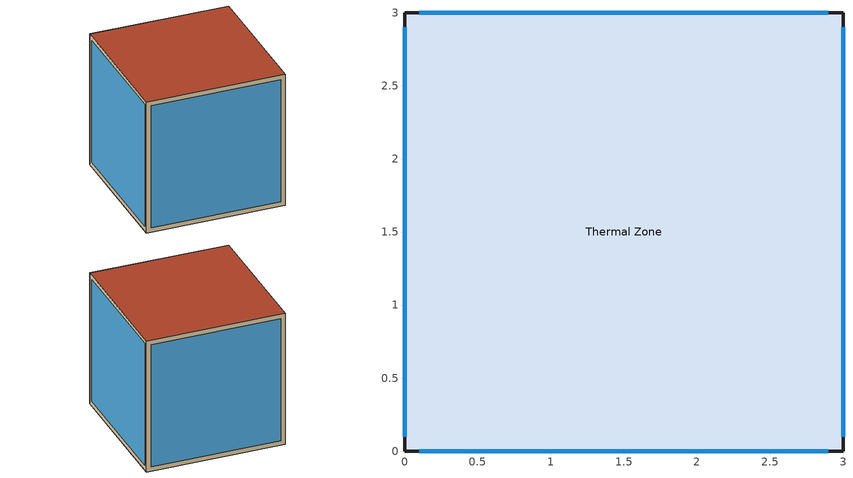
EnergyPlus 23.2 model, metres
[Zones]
Thermal Zone
 floor ground (Floor): 3,3 3,0 0,0 0,3 z0
 wall outside (Wall): 0,3 0,0 3,0 3,3 0,3 z0:3
 window (Window): 3,2.9 3,0.1 / 0.1,0 2.9,0 / 2.9,3 0.1,3 / 0,0.1 0,2.9 z0.1:2.9
 roof outside (Roof): 3,0 3,3 0,3 0,0 z3
[Building]
Building 1: Loads convergence tolerance value=0.04; Maximum number of warmup days=25; Minimum number of warmup days=3; North axis=0; Solar distribution=FullInteriorAndExterior; Temperature convergence tolerance value=0.4; Terrain=City
[Site:Location]
Mendoza: Elevation=676; Latitude=-32.895; Longitude=-68.872; Time zone=-3
[Construction]
Floor: Contrapiso, Piso_Madera
InternalMass: internal_mass
Roof: roof_exterior, roof_inner
Wall: wall_exterior, wall_inter, wall_inner
Window: WindowMaterial
[Material]
Name | Conductivity | Density | Roughness | Solar absorptance | Specific heat | Thermal absorptance | Thickness | Visible absorptance
Contrapiso | 1.16 | 2000 | Rough | 0.3 | 1000 | 0.93 | 0.02 | 0.7
Piso_Madera | 0.34 | 1200 | MediumSmooth | 0.7 | 1380 | 0.9 | 0.02 | 0.7
internal_mass | 0.93 | 1900 | Rough | 0.7 | 1050 | 0.9 | 0.25 | 0.7
roof_exterior | 0.17 | 1200 | Smooth | 0.3 | 1670 | 0.9 | 0.005 | 0.7
roof_inner | 1.16 | 2000 | Rough | 0.3 | 1000 | 0.93 | 0.18 | 0.7
wall_exterior | 0.93 | 1900 | Rough | 0.3 | 1050 | 0.93 | 0.025 | 0.7
wall_inner | 0.035 | 20 | VerySmooth | 0.3 | 1674 | 0.9 | 0.05 | 0.3
wall_inter | 0.91 | 1800 | MediumRough | 0.3 | 880 | 0.9 | 0.16 | 0.3
[WindowMaterial:Blind]
Window Material Blind 1: Back side slat beam solar reflectance=0.7; Back side slat beam visible reflectance=0.5; Back side slat diffuse solar reflectance=0.7; Back side slat diffuse visible reflectance=0.5; Back side slat infrared hemispherical emissivity=0.9; Blind bottom opening multiplier=0.5; Blind left side opening multiplier=0; Blind right side opening multiplier=0; Blind to glass distance=0.05; Blind top opening multiplier=0.5; Front side slat beam solar reflectance=0.7; Front side slat beam visible reflectance=0.5; Front side slat diffuse solar reflectance=0.7; Front side slat diffuse visible reflectance=0.5; Front side slat infrared hemispherical emissivity=0.9; Maximum slat angle=180; Minimum slat angle=0; Slat angle=177; Slat beam solar transmittance=0; Slat beam visible transmittance=0; Slat conductivity=221; Slat diffuse solar transmittance=0; Slat diffuse visible transmittance=0; Slat infrared hemispherical transmittance=0; Slat orientation=Horizontal; Slat separation=0.01875; Slat thickness=0.001; Slat width=0.025
[WindowMaterial:SimpleGlazingSystem]
WindowMaterial: Solar heat gain coefficient=0.5; U factor=2
[ElectricEquipment] Design level calculation method=EquipmentLevel; Zone or zonelist or space or spacelist=Thermal Zone
Name | Design level | End use subcategory | Fraction latent | Fraction lost | Fraction radiant | Schedule
clothes dryer | 2922.77 | General | 0.015 | 0.85 | 0.081 | clothes_dryer
clothes washer | 791.344 | General | 0.03 | 0.7 | 0.162 | clothes_washer
cooking range | 1876.63 | General | 0.079 | 0.2 | 0.432 | cooking_range
dishwasher | 411.548 | General | 0.3 | 0.4 | 0.18 | dishwasher
fridge | 61.8344 | General | 0 | 0 | 0.6 | fridge
mech vent house fan | 18.95 | mech vent | 0 | 1 | 0 | Always On Discrete
mech vent house fan cfis | 0 | mech vent | 0 | 0 | 0 | Always On Discrete
misc plug loads | 155.301 | misc plug loads | 0.045 | 0.1 | 0.513 | plug_loads_other
misc tv | 344.715 | misc tv | 0 | 0 | 0.6 | misc tv schedule
whole house fan | 0 | whole house fan | 0 | 1 | 0 | Always On Discrete
[InternalMass]
internal_mass: Zone or zonelist=Thermal Zone; Construction=InternalMass; Surface area=5
[Lights]
interior lighting: Design level calculation method=Watts/Area; End use subcategory=General; Fraction radiant=0.6; Fraction replaceable=1; Fraction visible=0.2; Return air fraction=0; Return air fraction calculated from plenum temperature=No; Schedule=lighting_interior; Watts per zone floor area=1; Zone or zonelist or space or spacelist=Thermal Zone
[OtherEquipment] Design level calculation method=EquipmentLevel; Zone or zonelist or space or spacelist=Thermal Zone
Name | Design level | End use subcategory | Fraction latent | Fraction lost | Fraction radiant | Fuel type | Schedule
mech vent house fan latent load equip | 0 | General | 1 | 0 | 0 | None | Always On Discrete
mech vent house fan sensible load equip | 0 | General | 0 | 0 | 0 | None | Always On Discrete
water heater EC adjustment | 0.01 | water heater EC adjustment | 0 | 1 | 0 | Electricity | Always On Discrete
water latent | 1015.43 | water latent | 1 | 0 | 0 | None | hot_water_fixtures
water sensible | -1000.75 | water sensible | 0 | 0 | 0.6 | None | hot_water_fixtures
[People]
People: Activity level schedule=occupants activity schedule; Air velocity schedule=Air_velocity; Carbon dioxide generation rate=3.82e-08; Clothing insulation calculation method=DynamicClothingModelASHRAE55; Enable ashrae 55 comfort warnings=No; Fraction radiant=0.31417; Mean radiant temperature calculation type=SurfaceWeighted; Number of people=4; Number of people calculation method=People; Number of people schedule=occupants schedule; Sensible heat fraction=0.563; Surface name angle factor list=wall_north; Thermal comfort model 1 type=Fanger; Work efficiency schedule=Work Efficiency; Zone or zonelist or space or spacelist=Thermal Zone
[ThermostatSetpoint:DualSetpoint]
Dual_temp_sp: Cooling setpoint temperature schedule=cooling_setpoint; Heating setpoint temperature schedule=heating_setpoint
[WindowShadingControl] Zone=Thermal Zone; Glare control is active=No; Multiple surface control type=Sequential; Shading control is scheduled=No; Shading control type=AlwaysOff; Shading device material=Window Material Blind 1; Shading type=InteriorBlind; Type of slat angle control for blinds=FixedSlatAngle
Name | Fenestration surface name 1
window_east | window_east
window_north | window_north
window_south | window_south
window_west | window_west
[Zone]
Thermal Zone: Multiplier=1; Part of total floor area=Yes
[ZoneControl:Thermostat]
Thermostat: Zone or zonelist=Thermal Zone; Control 1=Dual_temp_sp; Control type schedule=ZONE CONTROL TYPE SCHED
[Zone equipment]
Thermal Zone: IdealHVAC
[ZoneHVAC:IdealLoadsAirSystem]
IdealHVAC: Availability schedule=HVAC_OnOff; Cooling limit=LimitCapacity; Dehumidification control type=ConstantSupplyHumidityRatio; Heating limit=LimitCapacity; Humidification control type=ConstantSupplyHumidityRatio; Maximum heating supply air humidity ratio=0.0156; Maximum heating supply air temperature=50; Maximum sensible heating capacity=2500; Maximum total cooling capacity=2500; Minimum cooling supply air humidity ratio=0.0077; Minimum cooling supply air temperature=0
[Schedule:Compact]
Air_velocity: Through: 12/31, For: Alldays, Until: 7:00, 0.7, Until 15:00, 0, Until 19:00, 0.5, Until 24:00, 0.7
Work Efficiency: Through: 12/31, For: Alldays, Until: 24:00, 0
ZONE CONTROL TYPE SCHED: Through: 3/31, For: Alldays, Until: 24:00, 4, Through: 9/30, For: Alldays, Until: 24:00, 4, Through: 12/31, For: Alldays, Until: 24:00, 4
cooling_setpoint: Through: 12/31, For: Alldays, Until: 24:00, 24
heating_setpoint: Through: 12/31, For: Alldays, Until: 24:00, 19
[Schedule:Constant]
Name | Hourly value
Always On Discrete; HVAC_OnOff | 1
occupants activity schedule | 117.228
[Schedule:Day:Interval]
Schedule Day 4; Schedule Day 5; Schedule Day 6: 24:00, 0, No
fridge allday1; fridge allday12: 01:00, 0.610949, 02:00, 0.595675, 03:00, 0.580401, 04:00, 0.565128, 06:00, 0.549854, 07:00, 0.580401, 08:00, 0.610949, 10:00, 0.626223, 12:00, 0.610949, 15:00, 0.641496, 16:00, 0.626223, 17:00, 0.672044, 18:00, 0.733139, 19:00, 0.763686, 20:00, 0.733139, 21:00, 0.717865, 22:00, 0.702591, 23:00, 0.672044, 24:00, 0.626223, No
fridge allday2: 01:00, 0.609489, 02:00, 0.594252, 03:00, 0.579015, 04:00, 0.563777, 06:00, 0.54854, 07:00, 0.579015, 08:00, 0.609489, 10:00, 0.624726, 12:00, 0.609489, 15:00, 0.639964, 16:00, 0.624726, 17:00, 0.670438, 18:00, 0.731387, 19:00, 0.761861, 20:00, 0.731387, 21:00, 0.71615, 22:00, 0.700912, 23:00, 0.670438, 24:00, 0.624726, No
fridge allday3: 01:00, 0.791241, 02:00, 0.77146, 03:00, 0.751679, 04:00, 0.563777, 06:00, 0.712117, 07:00, 0.751679, 08:00, 0.791241, 10:00, 0.811022, 12:00, 0.791241, 15:00, 0.830803, 16:00, 0.811022, 17:00, 0.870365, 18:00, 0.949489, 19:00, 0.989051, 20:00, 0.949489, 21:00, 0.929708, 22:00, 0.909927, 23:00, 0.870365, 24:00, 0.811022, No
fridge allday6: 01:00, 0.8, 02:00, 0.78, 03:00, 0.76, 04:00, 0.74, 06:00, 0.72, 07:00, 0.76, 08:00, 0.8, 10:00, 0.82, 12:00, 0.8, 15:00, 0.84, 16:00, 0.82, 17:00, 0.88, 18:00, 0.96, 19:00, 1, 20:00, 0.96, 21:00, 0.94, 22:00, 0.92, 23:00, 0.88, 24:00, 0.82, No
fridge allday10: 01:00, 0.679562, 02:00, 0.662573, 03:00, 0.645584, 04:00, 0.628595, 06:00, 0.611606, 07:00, 0.645584, 08:00, 0.679562, 10:00, 0.696551, 12:00, 0.679562, 15:00, 0.71354, 16:00, 0.696551, 17:00, 0.747518, 18:00, 0.815474, 19:00, 0.849453, 20:00, 0.815474, 21:00, 0.798485, 22:00, 0.781496, 23:00, 0.747518, 24:00, 0.696551, No
fridge allday11: 01:00, 0.675182, 02:00, 0.658303, 03:00, 0.641423, 04:00, 0.624544, 06:00, 0.607664, 07:00, 0.641423, 08:00, 0.675182, 10:00, 0.692062, 12:00, 0.675182, 15:00, 0.708942, 16:00, 0.692062, 17:00, 0.742701, 18:00, 0.810219, 19:00, 0.843978, 20:00, 0.810219, 21:00, 0.793339, 22:00, 0.77646, 23:00, 0.742701, 24:00, 0.692062, No
misc tv schedule weekday1; misc tv schedule weekday12: 01:00, 0.101928, 02:00, 0.0495868, 03:00, 0.0247934, 04:00, 0.0192837, 05:00, 0.030303, 06:00, 0.0495868, 07:00, 0.0798898, 08:00, 0.110193, 09:00, 0.134986, 10:00, 0.15978, 11:00, 0.179063, 12:00, 0.198347, 13:00, 0.209366, 14:00, 0.236915, 15:00, 0.250689, 16:00, 0.280992, 17:00, 0.349862, 18:00, 0.429752, 19:00, 0.578512, 20:00, 0.809917, 21:00, 1, 22:00, 0.947658, 23:00, 0.573003, 24:00, 0.247934, No
misc tv schedule weekday2: 01:00, 0.101211, 02:00, 0.0492379, 03:00, 0.0246189, 04:00, 0.0191481, 05:00, 0.0300898, 06:00, 0.0492379, 07:00, 0.0793277, 08:00, 0.109418, 09:00, 0.134036, 10:00, 0.158655, 11:00, 0.177803, 12:00, 0.196952, 13:00, 0.207893, 14:00, 0.235248, 15:00, 0.248925, 16:00, 0.279015, 17:00, 0.347401, 18:00, 0.426728, 19:00, 0.574442, 20:00, 0.804219, 21:00, 0.992964, 22:00, 0.940991, 23:00, 0.568971, 24:00, 0.246189, No
misc tv schedule weekday3; misc tv schedule weekday5: 01:00, 0.0861505, 02:00, 0.0419111, 03:00, 0.0209555, 04:00, 0.0162988, 05:00, 0.0256123, 06:00, 0.0419111, 07:00, 0.0675234, 08:00, 0.0931357, 09:00, 0.114091, 10:00, 0.135047, 11:00, 0.151346, 12:00, 0.167644, 13:00, 0.176958, 14:00, 0.200242, 15:00, 0.211884, 16:00, 0.237496, 17:00, 0.295706, 18:00, 0.363229, 19:00, 0.488963, 20:00, 0.684548, 21:00, 0.845207, 22:00, 0.800967, 23:00, 0.484306, 24:00, 0.209555, No
misc tv schedule weekday4: 01:00, 0.0868677, 02:00, 0.04226, 03:00, 0.02113, 04:00, 0.0164344, 05:00, 0.0258255, 06:00, 0.04226, 07:00, 0.0680855, 08:00, 0.093911, 09:00, 0.115041, 10:00, 0.136171, 11:00, 0.152605, 12:00, 0.16904, 13:00, 0.178431, 14:00, 0.201909, 15:00, 0.213648, 16:00, 0.239473, 17:00, 0.298168, 18:00, 0.366253, 19:00, 0.493033, 20:00, 0.690246, 21:00, 0.852243, 22:00, 0.807635, 23:00, 0.488337, 24:00, 0.2113, No
misc tv schedule weekday6; misc tv schedule weekday9: 01:00, 0.0890192, 02:00, 0.0433067, 03:00, 0.0216533, 04:00, 0.0168415, 05:00, 0.0264652, 06:00, 0.0433067, 07:00, 0.0697718, 08:00, 0.096237, 09:00, 0.11789, 10:00, 0.139544, 11:00, 0.156385, 12:00, 0.173227, 13:00, 0.18285, 14:00, 0.20691, 15:00, 0.218939, 16:00, 0.245404, 17:00, 0.305553, 18:00, 0.375324, 19:00, 0.505244, 20:00, 0.707342, 21:00, 0.873351, 22:00, 0.827638, 23:00, 0.500432, 24:00, 0.216533, No
misc tv schedule weekday7: 01:00, 0.0892882, 02:00, 0.0434375, 03:00, 0.0217187, 04:00, 0.0168924, 05:00, 0.0265451, 06:00, 0.0434375, 07:00, 0.0699826, 08:00, 0.0965278, 09:00, 0.118247, 10:00, 0.139965, 11:00, 0.156858, 12:00, 0.17375, 13:00, 0.183403, 14:00, 0.207535, 15:00, 0.219601, 16:00, 0.246146, 17:00, 0.306476, 18:00, 0.376458, 19:00, 0.506771, 20:00, 0.709479, 21:00, 0.875989, 22:00, 0.830139, 23:00, 0.501944, 24:00, 0.217187, No
misc tv schedule weekday8: 01:00, 0.0860609, 02:00, 0.0418675, 03:00, 0.0209337, 04:00, 0.0162818, 05:00, 0.0255857, 06:00, 0.0418675, 07:00, 0.0674531, 08:00, 0.0930388, 09:00, 0.113973, 10:00, 0.134906, 11:00, 0.151188, 12:00, 0.16747, 13:00, 0.176774, 14:00, 0.200033, 15:00, 0.211663, 16:00, 0.237249, 17:00, 0.295398, 18:00, 0.362851, 19:00, 0.488454, 20:00, 0.683835, 21:00, 0.844327, 22:00, 0.800134, 23:00, 0.483802, 24:00, 0.209337, No
misc tv schedule weekday10: 01:00, 0.0777237, 02:00, 0.0378116, 03:00, 0.0189058, 04:00, 0.0147045, 05:00, 0.0231071, 06:00, 0.0378116, 07:00, 0.0609186, 08:00, 0.0840257, 09:00, 0.102931, 10:00, 0.121837, 11:00, 0.136542, 12:00, 0.151246, 13:00, 0.159649, 14:00, 0.180655, 15:00, 0.191158, 16:00, 0.214265, 17:00, 0.266782, 18:00, 0.3277, 19:00, 0.441135, 20:00, 0.617589, 21:00, 0.762533, 22:00, 0.722621, 23:00, 0.436933, 24:00, 0.189058, No
misc tv schedule weekday11: 01:00, 0.0770962, 02:00, 0.0375063, 03:00, 0.0187531, 04:00, 0.0145858, 05:00, 0.0229205, 06:00, 0.0375063, 07:00, 0.0604268, 08:00, 0.0833473, 09:00, 0.1021, 10:00, 0.120854, 11:00, 0.135439, 12:00, 0.150025, 13:00, 0.15836, 14:00, 0.179197, 15:00, 0.189615, 16:00, 0.212536, 17:00, 0.264628, 18:00, 0.325054, 19:00, 0.437573, 20:00, 0.612602, 21:00, 0.756376, 22:00, 0.716786, 23:00, 0.433406, 24:00, 0.187531, No
misc tv schedule weekend1; misc tv schedule weekend12: 01:00, 0.0936057, 02:00, 0.0468029, 03:00, 0.0255288, 04:00, 0.0170192, 05:00, 0.0234014, 06:00, 0.0297836, 07:00, 0.0510577, 08:00, 0.0914783, 09:00, 0.151046, 10:00, 0.199976, 11:00, 0.238269, 12:00, 0.261671, 13:00, 0.280817, 14:00, 0.331875, 15:00, 0.378678, 16:00, 0.416971, 17:00, 0.438245, 18:00, 0.453137, 19:00, 0.533978, 20:00, 0.702043, 21:00, 0.825432, 22:00, 0.76161, 23:00, 0.480793, 24:00, 0.219123, No
misc tv schedule weekend2: 01:00, 0.0929471, 02:00, 0.0464736, 03:00, 0.0253492, 04:00, 0.0168995, 05:00, 0.0232368, 06:00, 0.0295741, 07:00, 0.0506984, 08:00, 0.0908347, 09:00, 0.149983, 10:00, 0.198569, 11:00, 0.236593, 12:00, 0.259829, 13:00, 0.278841, 14:00, 0.32954, 15:00, 0.376013, 16:00, 0.414037, 17:00, 0.435162, 18:00, 0.449949, 19:00, 0.530221, 20:00, 0.697103, 21:00, 0.819625, 22:00, 0.756252, 23:00, 0.47741, 24:00, 0.217581, No
misc tv schedule weekend3; misc tv schedule weekend5: 01:00, 0.0791162, 02:00, 0.0395581, 03:00, 0.0215771, 04:00, 0.0143848, 05:00, 0.019779, 06:00, 0.0251733, 07:00, 0.0431543, 08:00, 0.0773181, 09:00, 0.127665, 10:00, 0.169021, 11:00, 0.201387, 12:00, 0.221166, 13:00, 0.237349, 14:00, 0.280503, 15:00, 0.320061, 16:00, 0.352427, 17:00, 0.370408, 18:00, 0.382994, 19:00, 0.451322, 20:00, 0.593371, 21:00, 0.697661, 22:00, 0.643718, 23:00, 0.40637, 24:00, 0.185204, No
misc tv schedule weekend4: 01:00, 0.0797748, 02:00, 0.0398874, 03:00, 0.0217568, 04:00, 0.0145045, 05:00, 0.0199437, 06:00, 0.0253829, 07:00, 0.0435135, 08:00, 0.0779617, 09:00, 0.128728, 10:00, 0.170428, 11:00, 0.203063, 12:00, 0.223007, 13:00, 0.239324, 14:00, 0.282838, 15:00, 0.322725, 16:00, 0.355361, 17:00, 0.373491, 18:00, 0.386183, 19:00, 0.455079, 20:00, 0.598311, 21:00, 0.703469, 22:00, 0.649077, 23:00, 0.409752, 24:00, 0.186746, No
misc tv schedule weekend6; misc tv schedule weekend9: 01:00, 0.0817507, 02:00, 0.0408753, 03:00, 0.0222956, 04:00, 0.0148638, 05:00, 0.0204377, 06:00, 0.0260116, 07:00, 0.0445913, 08:00, 0.0798927, 09:00, 0.131916, 10:00, 0.174649, 11:00, 0.208093, 12:00, 0.22853, 13:00, 0.245252, 14:00, 0.289843, 15:00, 0.330719, 16:00, 0.364162, 17:00, 0.382742, 18:00, 0.395748, 19:00, 0.46635, 20:00, 0.61313, 21:00, 0.720892, 22:00, 0.665153, 23:00, 0.419901, 24:00, 0.191371, No
misc tv schedule weekend7: 01:00, 0.0819976, 02:00, 0.0409988, 03:00, 0.022363, 04:00, 0.0149087, 05:00, 0.0204994, 06:00, 0.0260902, 07:00, 0.044726, 08:00, 0.0801341, 09:00, 0.132314, 10:00, 0.175177, 11:00, 0.208721, 12:00, 0.229221, 13:00, 0.245993, 14:00, 0.290719, 15:00, 0.331718, 16:00, 0.365262, 17:00, 0.383898, 18:00, 0.396943, 19:00, 0.467759, 20:00, 0.614982, 21:00, 0.72307, 22:00, 0.667163, 23:00, 0.42117, 24:00, 0.191949, No
misc tv schedule weekend8: 01:00, 0.0790339, 02:00, 0.0395169, 03:00, 0.0215547, 04:00, 0.0143698, 05:00, 0.0197585, 06:00, 0.0251471, 07:00, 0.0431094, 08:00, 0.0772376, 09:00, 0.127532, 10:00, 0.168845, 11:00, 0.201177, 12:00, 0.220936, 13:00, 0.237102, 14:00, 0.280211, 15:00, 0.319728, 16:00, 0.35206, 17:00, 0.370022, 18:00, 0.382596, 19:00, 0.450852, 20:00, 0.592754, 21:00, 0.696935, 22:00, 0.643048, 23:00, 0.405947, 24:00, 0.185011, No
misc tv schedule weekend10: 01:00, 0.0713775, 02:00, 0.0356887, 03:00, 0.0194666, 04:00, 0.0129777, 05:00, 0.0178444, 06:00, 0.022711, 07:00, 0.0389332, 08:00, 0.0697552, 09:00, 0.115177, 10:00, 0.152488, 11:00, 0.181688, 12:00, 0.199532, 13:00, 0.214132, 14:00, 0.253066, 15:00, 0.288754, 16:00, 0.317954, 17:00, 0.334176, 18:00, 0.345532, 19:00, 0.407176, 20:00, 0.535331, 21:00, 0.629419, 22:00, 0.580753, 23:00, 0.366621, 24:00, 0.167088, No
misc tv schedule weekend11: 01:00, 0.0708012, 02:00, 0.0354006, 03:00, 0.0193094, 04:00, 0.0128729, 05:00, 0.0177003, 06:00, 0.0225276, 07:00, 0.0386188, 08:00, 0.0691921, 09:00, 0.114247, 10:00, 0.151257, 11:00, 0.180221, 12:00, 0.197921, 13:00, 0.212404, 14:00, 0.251022, 15:00, 0.286423, 16:00, 0.315387, 17:00, 0.331478, 18:00, 0.342742, 19:00, 0.403889, 20:00, 0.531009, 21:00, 0.624338, 22:00, 0.576064, 23:00, 0.363661, 24:00, 0.165739, No
occupants schedule allday1: 07:00, 1, 08:00, 0.868852, 09:00, 0.409836, 16:00, 0.245902, 17:00, 0.295082, 18:00, 0.540984, 21:00, 0.885246, 24:00, 1, No
[Schedule:File] Adjust schedule for daylight savings=Yes; Column separator=Comma; File=C:/Users/grhen/Documents/GitHub/eprllib_experiments/general_learning/files/epjson/schedules.csv; Interpolate to timestep=No; Minutes per item=10; Number of hours of data=8760; Rows to skip at top=1
Name | Column number
clothes_dryer | 7
clothes_washer | 6
cooking_range | 4
dishwasher | 5
hot_water_fixtures | 11
lighting_interior | 1
plug_loads_other | 8
[Schedule:Week:Daily]
fridge Week Rule - Dec2-Dec31: fridge allday12, fridge allday12, fridge allday12, fridge allday12, fridge allday12, fridge allday12, fridge allday12, Schedule Day 5, Schedule Day 5, Schedule Day 5, Schedule Day 5, Schedule Day 5
fridge Week Rule - Feb4-Feb24: fridge allday2, fridge allday2, fridge allday2, fridge allday2, fridge allday2, fridge allday2, fridge allday2, Schedule Day 5, Schedule Day 5, Schedule Day 5, Schedule Day 5, Schedule Day 5
fridge Week Rule - Feb25-Mar3: fridge allday2, fridge allday2, fridge allday2, fridge allday2, fridge allday3, fridge allday3, fridge allday3, Schedule Day 5, Schedule Day 5, Schedule Day 5, Schedule Day 5, Schedule Day 5
fridge Week Rule - Jan1-Jan27: fridge allday1, fridge allday1, fridge allday1, fridge allday1, fridge allday1, fridge allday1, fridge allday1, Schedule Day 5, Schedule Day 5, Schedule Day 5, Schedule Day 5, Schedule Day 5
fridge Week Rule - Jan28-Feb3: fridge allday1, fridge allday1, fridge allday1, fridge allday1, fridge allday2, fridge allday2, fridge allday2, Schedule Day 5, Schedule Day 5, Schedule Day 5, Schedule Day 5, Schedule Day 5
fridge Week Rule - Jun3-Sep29: fridge allday6, fridge allday6, fridge allday6, fridge allday6, fridge allday6, fridge allday6, fridge allday6, Schedule Day 5, Schedule Day 5, Schedule Day 5, Schedule Day 5, Schedule Day 5
fridge Week Rule - Mar4-May26: fridge allday3, fridge allday3, fridge allday3, fridge allday3, fridge allday3, fridge allday3, fridge allday3, Schedule Day 5, Schedule Day 5, Schedule Day 5, Schedule Day 5, Schedule Day 5
fridge Week Rule - May27-Jun2: fridge allday3, fridge allday3, fridge allday3, fridge allday3, fridge allday6, fridge allday6, fridge allday6, Schedule Day 5, Schedule Day 5, Schedule Day 5, Schedule Day 5, Schedule Day 5
fridge Week Rule - Nov4-Nov24: fridge allday11, fridge allday11, fridge allday11, fridge allday11, fridge allday11, fridge allday11, fridge allday11, Schedule Day 5, Schedule Day 5, Schedule Day 5, Schedule Day 5, Schedule Day 5
fridge Week Rule - Nov25-Dec1: fridge allday11, fridge allday11, fridge allday11, fridge allday11, fridge allday11, fridge allday11, fridge allday12, Schedule Day 5, Schedule Day 5, Schedule Day 5, Schedule Day 5, Schedule Day 5
fridge Week Rule - Oct7-Oct27: fridge allday10, fridge allday10, fridge allday10, fridge allday10, fridge allday10, fridge allday10, fridge allday10, Schedule Day 5, Schedule Day 5, Schedule Day 5, Schedule Day 5, Schedule Day 5
fridge Week Rule - Oct28-Nov3: fridge allday10, fridge allday10, fridge allday10, fridge allday10, fridge allday11, fridge allday11, fridge allday11, Schedule Day 5, Schedule Day 5, Schedule Day 5, Schedule Day 5, Schedule Day 5
fridge Week Rule - Sep30-Oct6: fridge allday6, fridge allday10, fridge allday10, fridge allday10, fridge allday10, fridge allday10, fridge allday10, Schedule Day 5, Schedule Day 5, Schedule Day 5, Schedule Day 5, Schedule Day 5
misc tv schedule Week Rule - Apr1-Apr28: misc tv schedule weekend4, misc tv schedule weekday4, misc tv schedule weekday4, misc tv schedule weekday4, misc tv schedule weekday4, misc tv schedule weekday4, misc tv schedule weekend4, Schedule Day 6, Schedule Day 6, Schedule Day 6, Schedule Day 6, Schedule Day 6
misc tv schedule Week Rule - Apr29-May5: misc tv schedule weekend4, misc tv schedule weekday4, misc tv schedule weekday5, misc tv schedule weekday5, misc tv schedule weekday5, misc tv schedule weekday5, misc tv schedule weekend5, Schedule Day 6, Schedule Day 6, Schedule Day 6, Schedule Day 6, Schedule Day 6
misc tv schedule Week Rule - Aug5-Aug25: misc tv schedule weekend8, misc tv schedule weekday8, misc tv schedule weekday8, misc tv schedule weekday8, misc tv schedule weekday8, misc tv schedule weekday8, misc tv schedule weekend8, Schedule Day 6, Schedule Day 6, Schedule Day 6, Schedule Day 6, Schedule Day 6
misc tv schedule Week Rule - Aug26-Sep1: misc tv schedule weekend8, misc tv schedule weekday8, misc tv schedule weekday8, misc tv schedule weekday8, misc tv schedule weekday8, misc tv schedule weekday8, misc tv schedule weekend9, Schedule Day 6, Schedule Day 6, Schedule Day 6, Schedule Day 6, Schedule Day 6
misc tv schedule Week Rule - Dec2-Dec31: misc tv schedule weekend12, misc tv schedule weekday12, misc tv schedule weekday12, misc tv schedule weekday12, misc tv schedule weekday12, misc tv schedule weekday12, misc tv schedule weekend12, Schedule Day 6, Schedule Day 6, Schedule Day 6, Schedule Day 6, Schedule Day 6
misc tv schedule Week Rule - Feb4-Feb24: misc tv schedule weekend2, misc tv schedule weekday2, misc tv schedule weekday2, misc tv schedule weekday2, misc tv schedule weekday2, misc tv schedule weekday2, misc tv schedule weekend2, Schedule Day 6, Schedule Day 6, Schedule Day 6, Schedule Day 6, Schedule Day 6
misc tv schedule Week Rule - Feb25-Mar3: misc tv schedule weekend2, misc tv schedule weekday2, misc tv schedule weekday2, misc tv schedule weekday2, misc tv schedule weekday3, misc tv schedule weekday3, misc tv schedule weekend3, Schedule Day 6, Schedule Day 6, Schedule Day 6, Schedule Day 6, Schedule Day 6
misc tv schedule Week Rule - Jan1-Jan6: misc tv schedule weekday1, misc tv schedule weekday1, misc tv schedule weekday1, misc tv schedule weekday1, misc tv schedule weekday1, misc tv schedule weekday1, misc tv schedule weekend1, Schedule Day 6, Schedule Day 6, Schedule Day 6, Schedule Day 6, Schedule Day 6
misc tv schedule Week Rule - Jan7-Jan27: misc tv schedule weekend1, misc tv schedule weekday1, misc tv schedule weekday1, misc tv schedule weekday1, misc tv schedule weekday1, misc tv schedule weekday1, misc tv schedule weekend1, Schedule Day 6, Schedule Day 6, Schedule Day 6, Schedule Day 6, Schedule Day 6
misc tv schedule Week Rule - Jan28-Feb3: misc tv schedule weekend1, misc tv schedule weekday1, misc tv schedule weekday1, misc tv schedule weekday1, misc tv schedule weekday2, misc tv schedule weekday2, misc tv schedule weekend2, Schedule Day 6, Schedule Day 6, Schedule Day 6, Schedule Day 6, Schedule Day 6
misc tv schedule Week Rule - Jul1-Jul28: misc tv schedule weekend7, misc tv schedule weekday7, misc tv schedule weekday7, misc tv schedule weekday7, misc tv schedule weekday7, misc tv schedule weekday7, misc tv schedule weekend7, Schedule Day 6, Schedule Day 6, Schedule Day 6, Schedule Day 6, Schedule Day 6
misc tv schedule Week Rule - Jul29-Aug4: misc tv schedule weekend7, misc tv schedule weekday7, misc tv schedule weekday7, misc tv schedule weekday8, misc tv schedule weekday8, misc tv schedule weekday8, misc tv schedule weekend8, Schedule Day 6, Schedule Day 6, Schedule Day 6, Schedule Day 6, Schedule Day 6
misc tv schedule Week Rule - Jun3-Jun30: misc tv schedule weekend6, misc tv schedule weekday6, misc tv schedule weekday6, misc tv schedule weekday6, misc tv schedule weekday6, misc tv schedule weekday6, misc tv schedule weekend6, Schedule Day 6, Schedule Day 6, Schedule Day 6, Schedule Day 6, Schedule Day 6
misc tv schedule Week Rule - Mar4-Mar31: misc tv schedule weekend3, misc tv schedule weekday3, misc tv schedule weekday3, misc tv schedule weekday3, misc tv schedule weekday3, misc tv schedule weekday3, misc tv schedule weekend3, Schedule Day 6, Schedule Day 6, Schedule Day 6, Schedule Day 6, Schedule Day 6
misc tv schedule Week Rule - May6-May26: misc tv schedule weekend5, misc tv schedule weekday5, misc tv schedule weekday5, misc tv schedule weekday5, misc tv schedule weekday5, misc tv schedule weekday5, misc tv schedule weekend5, Schedule Day 6, Schedule Day 6, Schedule Day 6, Schedule Day 6, Schedule Day 6
misc tv schedule Week Rule - May27-Jun2: misc tv schedule weekend5, misc tv schedule weekday5, misc tv schedule weekday5, misc tv schedule weekday5, misc tv schedule weekday5, misc tv schedule weekday6, misc tv schedule weekend6, Schedule Day 6, Schedule Day 6, Schedule Day 6, Schedule Day 6, Schedule Day 6
misc tv schedule Week Rule - Nov4-Nov24: misc tv schedule weekend11, misc tv schedule weekday11, misc tv schedule weekday11, misc tv schedule weekday11, misc tv schedule weekday11, misc tv schedule weekday11, misc tv schedule weekend11, Schedule Day 6, Schedule Day 6, Schedule Day 6, Schedule Day 6, Schedule Day 6
misc tv schedule Week Rule - Nov25-Dec1: misc tv schedule weekend11, misc tv schedule weekday11, misc tv schedule weekday11, misc tv schedule weekday11, misc tv schedule weekday11, misc tv schedule weekday11, misc tv schedule weekend12, Schedule Day 6, Schedule Day 6, Schedule Day 6, Schedule Day 6, Schedule Day 6
misc tv schedule Week Rule - Oct7-Oct27: misc tv schedule weekend10, misc tv schedule weekday10, misc tv schedule weekday10, misc tv schedule weekday10, misc tv schedule weekday10, misc tv schedule weekday10, misc tv schedule weekend10, Schedule Day 6, Schedule Day 6, Schedule Day 6, Schedule Day 6, Schedule Day 6
misc tv schedule Week Rule - Oct28-Nov3: misc tv schedule weekend10, misc tv schedule weekday10, misc tv schedule weekday10, misc tv schedule weekday10, misc tv schedule weekday11, misc tv schedule weekday11, misc tv schedule weekend11, Schedule Day 6, Schedule Day 6, Schedule Day 6, Schedule Day 6, Schedule Day 6
misc tv schedule Week Rule - Sep2-Sep29: misc tv schedule weekend9, misc tv schedule weekday9, misc tv schedule weekday9, misc tv schedule weekday9, misc tv schedule weekday9, misc tv schedule weekday9, misc tv schedule weekend9, Schedule Day 6, Schedule Day 6, Schedule Day 6, Schedule Day 6, Schedule Day 6
misc tv schedule Week Rule - Sep30-Oct6: misc tv schedule weekend9, misc tv schedule weekday10, misc tv schedule weekday10, misc tv schedule weekday10, misc tv schedule weekday10, misc tv schedule weekday10, misc tv schedule weekend10, Schedule Day 6, Schedule Day 6, Schedule Day 6, Schedule Day 6, Schedule Day 6
occupants schedule Week Rule - Jan1-Dec31: occupants schedule allday1, occupants schedule allday1, occupants schedule allday1, occupants schedule allday1, occupants schedule allday1, occupants schedule allday1, occupants schedule allday1, Schedule Day 4, Schedule Day 4, Schedule Day 4, Schedule Day 4, Schedule Day 4
[Schedule:Year]
fridge: fridge Week Rule - Jan1-Jan27, 1, 1, 1, 27, fridge Week Rule - Jan28-Feb3, 1, 28, 2, 3, fridge Week Rule - Feb4-Feb24, 2, 4, 2, 24, fridge Week Rule - Feb25-Mar3, 2, 25, 3, 3, fridge Week Rule - Mar4-May26, 3, 4, 5, 26, fridge Week Rule - May27-Jun2, 5, 27, 6, 2, fridge Week Rule - Jun3-Sep29, 6, 3, 9, 29, fridge Week Rule - Sep30-Oct6, 9, 30, 10, 6, fridge Week Rule - Oct7-Oct27, 10, 7, 10, 27, fridge Week Rule - Oct28-Nov3, 10, 28, 11, 3, fridge Week Rule - Nov4-Nov24, 11, 4, 11, 24, fridge Week Rule - Nov25-Dec1, 11, 25, 12, 1, fridge Week Rule - Dec2-Dec31, 12, 2, 12, 31
misc tv schedule: misc tv schedule Week Rule - Jan1-Jan6, 1, 1, 1, 6, misc tv schedule Week Rule - Jan7-Jan27, 1, 7, 1, 27, misc tv schedule Week Rule - Jan28-Feb3, 1, 28, 2, 3, misc tv schedule Week Rule - Feb4-Feb24, 2, 4, 2, 24, misc tv schedule Week Rule - Feb25-Mar3, 2, 25, 3, 3, misc tv schedule Week Rule - Mar4-Mar31, 3, 4, 3, 31, misc tv schedule Week Rule - Apr1-Apr28, 4, 1, 4, 28, misc tv schedule Week Rule - Apr29-May5, 4, 29, 5, 5, misc tv schedule Week Rule - May6-May26, 5, 6, 5, 26, misc tv schedule Week Rule - May27-Jun2, 5, 27, 6, 2, misc tv schedule Week Rule - Jun3-Jun30, 6, 3, 6, 30, misc tv schedule Week Rule - Jul1-Jul28, 7, 1, 7, 28, misc tv schedule Week Rule - Jul29-Aug4, 7, 29, 8, 4, misc tv schedule Week Rule - Aug5-Aug25, 8, 5, 8, 25, misc tv schedule Week Rule - Aug26-Sep1, 8, 26, 9, 1, misc tv schedule Week Rule - Sep2-Sep29, 9, 2, 9, 29, misc tv schedule Week Rule - Sep30-Oct6, 9, 30, 10, 6, misc tv schedule Week Rule - Oct7-Oct27, 10, 7, 10, 27, misc tv schedule Week Rule - Oct28-Nov3, 10, 28, 11, 3, misc tv schedule Week Rule - Nov4-Nov24, 11, 4, 11, 24, misc tv schedule Week Rule - Nov25-Dec1, 11, 25, 12, 1, misc tv schedule Week Rule - Dec2-Dec31, 12, 2, 12, 31
occupants schedule: occupants schedule Week Rule - Jan1-Dec31, 1, 1, 12, 31
[AirflowNetwork:MultiZone:Component:SimpleOpening]
SimpleOpening: Air mass flow coefficient when opening is closed=0.001; Air mass flow exponent when opening is closed=0.65; Discharge coefficient=1; Minimum density difference for two way flow=0.0001
[AirflowNetwork:MultiZone:ReferenceCrackConditions]
CrackConditions: Reference barometric pressure=89320; Reference temperature=20
[AirflowNetwork:MultiZone:Surface] Equivalent rectangle aspect ratio=1; Equivalent rectangle method=PolygonHeight; Indoor and outdoor enthalpy difference upper limit for minimum venting open factor=300000; Indoor and outdoor temperature difference upper limit for minimum venting open factor=100; Ventilation control mode=Constant; Venting availability schedule=Always On; Window door opening factor or crack factor=1
Name | Leakage component | Surface
AirflowNetwork:MultiZone:Surface 1 | SimpleOpening | window_north
AirflowNetwork:MultiZone:Surface 2 | SimpleOpening | window_south
AirflowNetwork:MultiZone:Surface 3 | SimpleOpening | window_east
AirflowNetwork:MultiZone:Surface 4 | SimpleOpening | window_west
AirflowNetwork:MultiZone:Surface 5 | Crack | wall_south
[AirflowNetwork:MultiZone:Surface:Crack]
Crack: Air mass flow coefficient at reference conditions=0.01; Air mass flow exponent=0.65; Reference crack conditions=CrackConditions
[AirflowNetwork:MultiZone:Zone]
AirflowNetwork:MultiZone:Zone 1: Zone=Thermal Zone; Facade width=10; Indoor and outdoor enthalpy difference upper limit for minimum venting open factor=300000; Indoor and outdoor temperature difference upper limit for minimum venting open factor=100; Single sided wind pressure coefficient algorithm=Standard; Ventilation control mode=Constant; Venting availability schedule=Always On
[AirflowNetwork:SimulationControl]
Flujo_Control: Absolute airflow convergence tolerance=1e-06; Airflownetwork control=MultizoneWithoutDistribution; Allow unsupported zone equipment=No; Building type=LowRise; Convergence acceleration limit=0; Do distribution duct sizing calculation=No; Height dependence of external node temperature=No; Initialization type=ZeroNodePressures; Maximum number of iterations=500; Ratio of building width along short axis to width along long axis=1; Relative airflow convergence tolerance=0.0001; Solver=SkylineLU; Wind pressure coefficient type=SurfaceAverageCalculation
